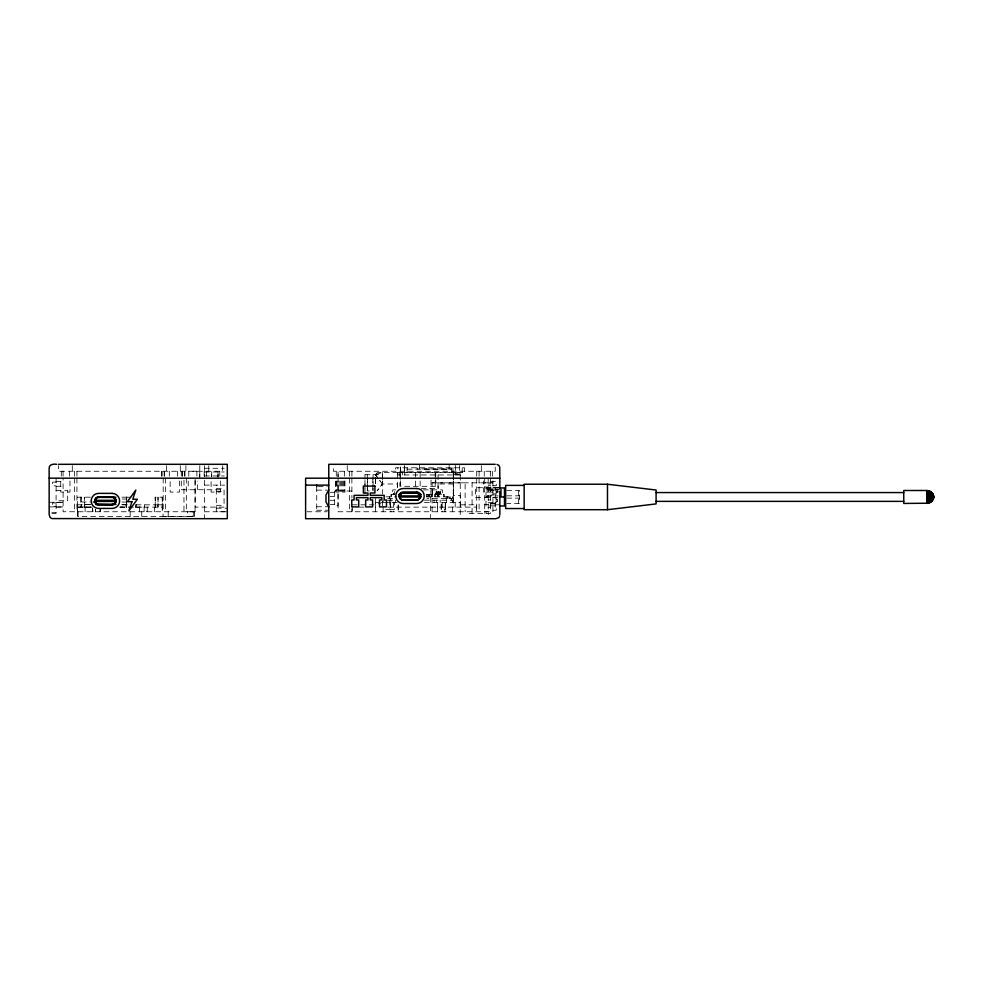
<?xml version="1.0" encoding="UTF-8"?>
<svg xmlns="http://www.w3.org/2000/svg" width="983" height="983" viewBox="0 0 983 983"><rect width="100%" height="100%" fill="white"/><g stroke="black" fill="none" stroke-linecap="round" stroke-linejoin="round"><path stroke-width="0.74" stroke-dasharray="4.92 3.69" d="M90.35 504.353L81.65 504.353L81.638 507.13L81.638 497.189L81.65 502.03L90.35 502.043M84.415 507.13L84.341 497.189L84.329 507.13L92.439 507.13M84.796 507.13L84.796 504.586L89.379 504.586M85.103 511.762L85.103 507.13M92.402 511.762L92.402 508.285M100.155 509.44L100.155 511.762L100.155 507.13M125.996 507.13L125.996 504.586L121.413 504.586M144.059 511.762L144.169 507.13M147.253 511.762L147.253 507.13L146.725 511.762M155.24 507.13L155.24 497.189L155.351 507.13L155.24 497.189L162.293 497.189L162.306 507.13L131.083 507.13M197.472 489.755L197.472 481.08M199.77 476.804L199.77 471.238L192.84 471.238M364.963 474.728L364.963 478.991L364.963 474.728L382.436 474.703M367.286 487.986L367.286 490.922L373.073 490.922L373.073 487.986M367.286 486.511L367.286 480.613M367.286 479.139L367.286 474.728M373.073 486.511L373.073 480.613M373.073 479.139L373.073 474.728M375.371 507.13L375.383 498.799M460.228 514.539L460.29 474.703L457.967 472.405L377.693 472.405L375.371 474.728L375.383 484.693L375.371 477.578M382.326 481.08L382.326 483.98L377.116 490.922L382.326 483.98L397.587 483.98L397.587 487.445M382.326 479.643L382.338 472.405L375.383 474.728L375.383 479.212M383.124 511.762L383.124 507.13M397.587 487.138L397.587 472.405M400.413 472.639L400.413 465.463L400.474 479.348M437.521 507.13L437.521 511.762L437.521 502.497M420.146 472.405L420.146 488.612L438.086 488.612L438.086 472.405M441.232 509.44L441.232 502.497L441.232 509.44L445.397 509.44L445.397 502.497L445.397 509.44M460.29 507.13L460.29 495.555L453.261 495.555M393.63 494.486L394.306 494.51L393.053 493.699L394.773 493.699M390.435 502.497L390.951 511.762M398.201 504.82L398.176 511.762L398.226 502.497L380.482 502.497M439.942 493.749L440.986 493.749M435.322 494.044C433.356 493.515 441.281 492.839 441.908 494.51M437.742 493.515L438.332 491.66L438.909 493.515M444.709 511.762L445.238 507.13M431.07 480.048L430.419 517.66M436.133 493.699C434.326 491.426 443.014 491.905 440.015 493.699M394.515 493.011L394.49 491.611M440.335 493.699L440.298 491.611M375.383 474.728L378.86 479.348L375.383 474.728L377.705 472.405M378.16 503.886L382.326 502.497M162.428 516.382L192.742 516.333L192.742 511.75M90.903 507.13L77.387 507.13L84.329 507.081M192.742 516.333L187.581 516.382L187.581 511.75M224.566 511.762L216.309 511.787L216.309 485.098M204.39 468.289L224.259 468.289M407.122 469.174L451.713 469.174L451.713 472.639M204.39 471.987L224.259 471.987M397.857 472.639L462.207 472.639M453.261 474.703L460.29 474.703L453.347 472.381L453.347 479.63L453.347 472.405L457.967 472.405M204.39 475.969L224.259 475.969M490.542 481.326L496.268 481.326L496.268 485.713L490.542 485.713M56.092 481.658L63.096 481.658M56.092 482.125L52.627 482.125L52.627 485.823L56.092 485.823M432.09 511.762L432.09 482.825L492.913 482.85L479.077 482.825M453.347 483.98L438.086 483.98L438.086 488.612M488.17 483.98L490.542 483.98M204.39 485.098L224.566 485.135M488.232 485.369L490.542 485.369M56.092 486.29L63.096 486.29M318.234 486.671L327.253 486.671M484.693 486.99L488.17 486.99M492.913 487.285L495.223 487.285L495.223 507.326L492.913 507.326M499.794 487.801L475.489 487.691L475.489 497.644L499.794 497.521M498.639 487.912L485.971 487.949L485.971 505.987L490.603 505.987M216.309 488.686L224.566 488.686M488.17 488.846L496.157 488.846L496.157 502.731L488.17 502.731M487.064 489.19L488.232 489.19M487.064 489.423L498.184 489.423M395.756 489.878L392.709 489.878L392.709 494.51M423.28 489.878L442.473 489.878L442.473 494.51M495.223 489.78L499.856 489.78M316.723 490.136L327.253 490.136M490.603 490.026L498.528 490.026M56.092 490.333L67.667 490.333L67.667 500.752L56.092 500.752M488.232 490.345L494.007 490.345L494.007 494.977L488.232 494.977M506.798 490.48L519.528 490.48L519.528 503.443L506.798 503.443M351.902 491.045L334.552 491.045L334.552 505.852L338.017 505.852L338.017 481.056M216.309 491.549L224.566 491.549M436.01 491.844L440.642 491.844M496.157 491.856L499.856 491.856M492.913 492.09L483.648 492.09L483.648 480.97M330.202 492.311L334.552 492.311M496.157 492.311L497.545 492.311L497.545 490.001M436.01 492.815L440.642 492.815M436.194 493.233L440.458 493.233M436.01 493.417L440.642 493.417M394.552 494.51L390.964 494.51L390.964 496.82M426.327 494.51L444.205 494.51L444.205 496.82M506.798 495.813L519.528 495.813M487.064 495.899L498.184 495.899M487.064 496.132L488.232 496.132M329.919 496.599L334.552 496.599M386.024 496.82L396.714 496.82M426.376 496.82L452.573 496.82L452.573 498.565L426.905 498.565M129.928 497.189L126.451 497.189L126.463 507.13L120.54 507.117M485.971 496.968L490.603 496.968M90.35 497.189L77.387 497.189L77.387 511.762L77.387 504.82L90.35 504.586M121.941 497.189L131.083 497.189M492.913 497.3L495.223 497.3M506.798 498.123L519.528 498.123M387.658 498.565L393.691 498.565M122.371 499.032L126.893 499.032M496.157 499.253L497.545 499.253L497.545 501.576L496.157 501.576M488.232 499.954L490.542 499.954M329.919 500.298L334.552 500.298M387.72 500.187L394.601 500.187M424.398 500.187L452.573 500.187L452.573 502.497M121.941 502.043L126.598 502.043M49.15 502.264L63.096 502.264M56.092 502.485L63.096 502.485M375.383 502.497L379.549 502.497M424.398 502.497L460.29 502.497M56.092 502.952L52.627 502.952L52.627 506.65L56.092 506.65M490.542 503.198L498.639 503.198M490.603 503.91L499.856 503.91M121.831 504.586L129.584 504.353M330.202 504.586L334.552 504.586M484.693 504.586L488.17 504.586M122.371 504.82L128.478 504.82M136.072 504.82L157.329 504.82L157.329 507.13M158.017 504.82L162.293 504.82M352.233 504.82L373.945 504.82M460.29 504.82L476.485 504.82L476.485 511.762M495.223 504.82L499.856 504.82M216.309 505.323L224.566 505.323M490.542 505.852L496.268 505.852L496.268 510.251L490.542 510.251M49.15 506.896L63.096 506.896M316.723 506.761L328.764 506.761M56.092 507.117L63.096 507.117M77.387 507.13L94.11 507.13M119.828 507.13L128.49 507.13M359.471 507.13L363.808 507.13M387.855 507.13L476.485 507.13M119.889 507.13L144.059 507.13M488.17 507.597L490.542 507.597M216.309 508.186L227.306 508.186M385.68 509.44L389.846 509.44L389.846 502.497M390.3 509.44L394.466 509.44L394.466 502.497M316.723 510.226L328.764 510.226M181.277 481.08L181.277 489.755L224.063 489.755L224.063 507.117L195.138 507.117L195.101 478.18L195.076 511.75L183.968 511.75L183.968 478.18M484.693 511.529L488.17 511.529M195.076 511.75L63.096 511.75L63.096 478.18M204.39 511.762L227.306 511.762M307.003 511.762L327.314 511.762M51.927 512.905L56.092 512.905M51.927 513.138L56.092 513.138L56.092 478.18M432.09 482.825L465.131 482.85L465.131 511.762M435.309 494.498L440.409 494.51M165.636 516.382L163.031 516.333L163.031 511.75M435.322 493.699L435.408 496.82M393.63 493.699L393.63 494.51M92.562 508.285L92.967 511.762M441.33 494.166L441.33 494.51M518.373 490.48L518.373 503.443M495.223 467.085L495.223 471.25L333.384 471.25L333.384 465.696M492.913 480.97L492.913 511.762L338.078 511.762L338.078 478.193M492.336 471.25L492.336 476.804M490.542 471.25L490.542 476.804M490.542 478.193L490.542 513.384L467.392 513.384L467.392 511.762M488.17 478.193L488.281 514.539M487.064 487.691L487.064 497.644M486.02 511.762L486.02 513.384M484.693 478.193L484.693 513.384M484.238 471.25L484.238 476.804M481.338 465.696L481.338 471.25M479.077 471.25L479.077 476.804M479.077 478.193L479.077 511.762M476.706 471.25L476.706 476.804M476.706 478.193L476.706 511.762M472.086 482.383L472.086 514.539M464.517 471.25L464.517 467.785L395.547 467.785L395.547 471.25M462.207 467.785L462.207 474.961L397.857 474.961L397.857 467.785M459.897 472.639L459.897 474.961M459.663 465.463L459.663 472.639M455.498 465.463L455.498 472.639M455.264 472.639L455.264 474.961M455.203 502.497L455.203 507.13M453.261 472.405L453.261 507.13M452.573 507.13L452.573 511.762M451.492 467.785L451.492 468.94L417.087 468.94L417.087 467.785M451.332 498.565L451.332 500.187M450.214 496.82L450.214 498.565M449.673 496.82L449.673 498.565M449.17 464.308L449.17 468.94M446.86 469.174L421.719 469.174M446.405 498.565L446.429 502.497M446.208 496.82L446.208 498.565M445.238 502.497L445.274 511.762M443.738 494.51L443.738 496.82M442.178 502.497L442.178 511.762M440.187 500.187L440.187 502.497M438.909 494.51L438.909 496.82M438.185 494.51L438.185 496.82M437.742 494.51L437.742 496.82M437.263 494.51L437.263 496.82M436.599 500.187L436.599 502.497M436.354 491.611L436.354 493.699M435.776 472.405L435.776 476.571M435.776 477.959L435.776 486.302L399.897 486.302L399.897 477.959M435.199 472.405L435.199 479.348M435.199 480.736L435.199 486.302M434.486 494.51L434.486 496.82M434.056 500.187L434.056 502.497M432.446 489.878L432.631 496.82M432.397 494.51L432.397 496.82M431.709 494.51L431.709 496.82M431.476 494.51L431.476 496.82M429.854 494.51L429.854 496.82M429.62 494.51L429.62 496.82M428.932 494.51L428.932 496.82M428.699 494.51L428.699 496.82M427.077 494.51L427.077 496.82M426.843 494.51L426.843 496.82M419.409 464.308L419.409 468.94M415.526 472.405L415.526 487.138M407.122 467.785L407.122 472.639M404.799 472.639L404.799 474.961M402.489 472.639L402.489 474.961M400.474 480.736L400.474 486.302M400.179 472.639L400.179 474.961M399.897 472.405L399.897 476.571M395.51 500.187L395.51 502.497M393.507 502.497L393.507 511.762M391.431 494.51L391.431 496.82M390.878 500.187L390.878 502.497M390.681 498.565L390.681 500.187M390.3 502.497L390.423 511.762M389.268 500.187L389.268 502.497M383.124 500.187L383.124 502.497M382.436 472.405L382.326 493.945M382.436 501.097L382.436 507.13M375.383 480.724L375.383 483.734M375.383 498.528L375.383 511.762M372.84 477.664L372.84 483.562M372.84 485.037L372.84 490.922M367.519 477.664L367.519 483.562M367.519 485.037L367.519 490.922M352.233 506.208L352.233 511.762M351.902 471.25L351.902 476.804M351.877 478.193L351.902 498.025M351.902 508.702L351.877 511.762M349.53 471.25L349.53 476.804M349.53 478.193L349.506 511.762M347.282 465.696L347.282 471.25M344.959 480.97L344.959 492.09L335.707 492.09L335.707 480.97M344.382 471.25L344.382 476.804M344.345 481.056L344.345 491.045M343.608 481.056L343.608 491.045M342.649 481.056L342.649 491.045M341.531 481.056L341.531 491.045M340.327 481.056L340.327 491.045M339.135 481.056L339.135 491.045M337.058 481.056L337.058 491.045M336.284 471.25L336.284 476.804M336.321 481.056L336.321 491.045M335.867 481.056L335.867 491.045M316.723 486.671L316.723 511.762M222.674 465.696L222.662 471.25L58.402 471.25L58.402 465.696M220.364 480.957L220.364 492.078L211.112 492.078L211.112 480.957M219.787 471.25L219.762 476.804M218.042 476.804L218.042 471.25L217.968 478.193M208.789 465.696L208.765 471.25M206.516 471.25L206.541 476.804M204.39 465.696L204.39 476.804M204.39 480.183L204.39 518.373M204.157 471.25L204.145 476.804M199.795 465.684L199.77 478.193M196.895 471.238L196.895 476.792M194.253 511.75L194.253 516.382L77.645 516.382L77.645 511.75M193.811 511.762L193.811 516.382M188.797 471.238L188.797 476.792M188.22 481.08L188.22 489.755M186.34 478.18L186.34 511.75M185.898 465.684L185.898 471.238M184.927 471.25L184.927 476.804M184.706 471.25L184.706 476.804M182.555 471.25L182.555 476.804M182.273 471.25L182.273 476.804M181.277 471.238L181.277 476.792M180.294 465.696L180.294 471.25M179.41 480.957L179.398 492.078L170.133 492.078L170.157 480.957M177.407 471.25L177.407 476.804M169.297 471.25L169.297 476.804M168.191 511.75L168.191 516.333M166.41 465.696L166.41 471.25M165.562 478.18L165.562 511.75M164.444 471.25L164.444 476.804M164.149 471.25L164.149 476.804M163.19 478.18L163.19 511.75M161.998 471.25L161.998 476.804M161.777 471.25L161.777 476.804M154.552 507.13L154.552 511.762M144.599 504.82L144.599 507.13M141.736 511.762L141.736 516.382M136.256 504.353L136.256 507.13M135.568 504.82L135.568 507.13M130.161 511.762L130.161 516.382M81.638 504.82L81.638 507.13M81.405 504.82L81.405 507.13M80.569 497.189L80.569 507.13M78.087 511.762L78.087 516.382M76.92 471.25L76.92 476.804M76.92 478.18L76.92 511.75M74.548 471.25L74.548 476.804M74.548 478.18L74.548 511.75M72.3 465.696L72.3 471.25M69.977 480.957L69.977 492.078L60.725 492.078L60.725 480.957M69.4 471.25L69.4 476.804M63.035 471.25L63.096 476.804M61.302 471.25L61.302 476.804M126.463 497.189L126.463 507.13L126.451 497.189M139.5 507.13L139.5 511.762L139.5 507.13M158.017 497.189L158.017 507.13L158.017 497.189M162.293 497.189L162.293 511.762L162.293 497.189M364.963 480.417L364.963 493.245L364.963 480.417M404.578 465.463L404.578 472.639L404.578 465.463M453.347 481.08L453.347 502.497L453.347 481.092M447.879 496.82L447.867 498.565L447.867 496.82M382.326 483.98L379.721 480.503L382.326 483.98M389.489 498.565L389.465 496.82L389.489 498.565M338.029 476.804L338.054 471.25L338.078 476.804M452.966 472.639L452.966 467.785L452.893 472.639M211.689 476.804L211.689 471.25L211.664 476.804M95.597 511.762L95.597 509.44L95.498 511.762"/><path stroke-width="1.47" d="M112.111 497.41L98.681 497.41A3.477 3.477 0 0 0 95.216 500.875A3.477 3.477 0 0 0 98.681 504.353L112.111 504.598A3.699 3.699 0 0 0 115.81 500.9A3.699 3.699 0 0 0 112.111 497.189L112.111 497.41A3.477 3.477 0 0 1 115.576 500.875A3.477 3.477 0 0 1 112.111 504.353L112.111 504.598M98.681 497.41L98.681 497.189A3.699 3.699 0 0 0 94.982 500.9A3.699 3.699 0 0 0 98.681 504.598L95.904 504.586M403.03 499.942L403.03 500.187A3.699 3.699 0 0 1 399.331 496.476A3.699 3.699 0 0 1 403.03 492.778L416.46 492.778A3.699 3.699 0 0 1 420.159 496.489A3.699 3.699 0 0 1 416.46 500.187L416.46 499.942A3.477 3.477 0 0 0 419.938 496.476A3.477 3.477 0 0 0 416.46 492.999L403.03 492.999A3.477 3.477 0 0 0 399.565 496.464A3.477 3.477 0 0 0 403.03 499.942L416.46 499.942M926.908 503.185L931.81 501.219L933.85 496.44L933.85 497.472L931.81 492.655L926.908 490.664L931.81 492.716L933.85 497.472L932.916 493.994L930.373 491.426L926.908 490.492L903.758 490.492L903.758 503.443L928.702 503.21L931.81 501.391L933.85 496.464L931.81 501.269L926.908 503.271M499.745 515.805L498.811 517.66L495.69 518.705L305.615 518.705L305.615 478.193L499.856 478.193M933.617 497.337L926.908 498.479M328.764 489.89L325.987 494.977L325.987 501.92L328.764 507.019M932.916 499.131L933.85 496.587L932.916 499.585L930.373 501.834M932.916 498.516L933.85 496.722L931.81 499.081L926.908 500.064M607.482 509.698L656.091 503.91L656.091 490.026L607.482 484.238L524.16 484.238L524.16 509.698L607.482 509.698L607.482 484.238M926.908 502.497L931.81 500.74L933.85 496.526L931.81 500.015L926.908 501.428M56.621 464.308C53.61 463.767 48.732 464.332 49.15 468.473L49.15 514.527L50.194 517.648L52.038 518.582L227.306 518.692L227.306 464.308L58.402 464.308M495.223 464.308L328.764 464.308L328.764 518.705M49.15 478.18L227.306 478.18M305.615 485.135L328.764 485.135M524.16 485.393L505.643 485.393L505.643 508.543L524.16 508.543M499.856 487.949L504.488 487.949L504.488 505.987L499.856 505.987M656.091 492.569L903.758 492.569M398.606 494.51L400.917 494.51M418.279 494.51L421.228 494.51M421.228 496.82L420.392 496.82L420.368 494.51M499.856 496.968L504.488 496.968M97.87 497.189L115.933 497.189M402.01 500.187L417.333 500.187M656.091 501.367L903.758 501.367M93.36 502.043L96.371 502.043M98.681 504.353L115.933 504.353M926.908 496.796L933.85 496.98M926.908 495.125L931.81 495.715L933.85 497.115L931.81 494.658L926.908 493.577M926.908 492.262L931.81 493.749L933.85 497.324L931.81 493.073L926.908 491.267M496.968 464.418L498.811 465.352L499.745 467.195L499.856 488.514M930.373 492.237L932.916 494.424L933.85 497.472M932.916 494.916L933.85 497.349M933.617 496.354L933.85 497.214M933.617 495.678L933.617 498.258M932.916 493.994L932.916 499.942M931.81 492.532L931.81 501.391M930.373 491.426L930.373 502.51M928.702 490.726L928.702 503.21M926.908 490.492L926.908 503.443M500.961 489.423L500.961 495.899M499.856 491.414L499.856 514.539M316.723 485.135L316.723 486.671M96.371 500.31L96.371 501.441L114.421 501.453L114.421 500.31L96.371 500.31M400.72 495.899L400.72 497.029L418.77 497.029L418.77 495.899L400.72 495.899M131.955 501.674L128.884 510.877L137.35 499.241L132.766 499.241L135.838 490.05L127.372 501.674L131.955 501.674M374.916 486.069L363.341 486.069L363.341 493.011L367.974 493.011L367.974 495.321L354.077 495.321L354.077 499.954L351.767 499.954L351.767 506.896L358.709 506.896L358.709 499.954L356.399 499.954L356.399 497.644L367.974 497.644L367.974 499.954L365.651 499.954L365.651 506.896L372.594 506.896L372.594 499.954L370.284 499.954L370.284 497.644L381.859 497.644L381.859 499.954L379.536 499.954L379.536 506.896L386.491 506.896L386.491 499.954L384.169 499.954L384.169 495.321L370.284 495.321L370.284 493.011L374.916 493.011L374.916 486.069M416.694 488.502L403.263 488.502A7.52 7.52 0 0 0 395.744 496.022A7.52 7.52 0 0 0 403.263 503.542L416.694 503.542A7.52 7.52 0 0 0 424.214 496.022A7.52 7.52 0 0 0 416.694 488.502M416.694 491.967L403.263 491.967A4.055 4.055 0 0 0 399.221 496.022A4.055 4.055 0 0 0 403.263 500.064L416.694 500.064A4.055 4.055 0 0 0 420.736 496.022A4.055 4.055 0 0 0 416.694 491.967M112.111 493.368L98.681 493.368A7.52 7.52 0 0 0 91.161 500.9A7.52 7.52 0 0 0 98.681 508.42L112.111 508.42A7.52 7.52 0 0 0 119.631 500.9A7.52 7.52 0 0 0 112.111 493.368M112.111 496.845L98.681 496.845A4.055 4.055 0 0 0 94.638 500.9A4.055 4.055 0 0 0 98.681 504.943L112.111 504.943A4.055 4.055 0 0 0 116.154 500.9A4.055 4.055 0 0 0 112.111 496.845"/></g></svg>
